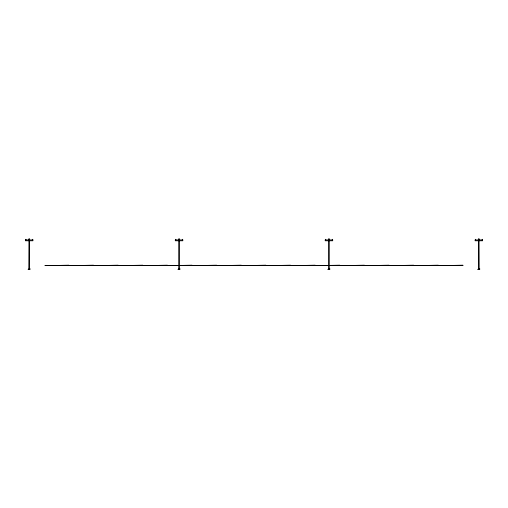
<?xml version="1.0" encoding="UTF-8"?>
<svg xmlns="http://www.w3.org/2000/svg" width="508" height="508" viewBox="0 0 508 508"><rect width="100%" height="100%" fill="white"/><g stroke="black" fill="none" stroke-linecap="round" stroke-linejoin="round"><path stroke-width="0.76" d="M28.81 269.03L28.962 238.69L29.356 238.69L29.508 269.03M178.702 269.03L178.86 238.69L179.248 238.69L179.4 269.03M328.6 269.03L328.752 238.69L329.14 238.69L329.298 269.03M478.492 269.03L478.644 238.69L479.038 238.69L479.19 269.03M482.365 239.941L482.365 239.243L482.086 239.941M478.98 239.941L478.98 239.243L478.701 239.941M475.596 239.941L475.596 239.243L475.323 239.941M332.467 239.941L332.467 239.243L332.188 239.941M329.089 239.941L329.089 239.243L328.809 239.941M325.704 239.941L325.704 239.243L325.425 239.941M182.575 239.941L182.575 239.243L182.296 239.941M179.191 239.941L179.191 239.243L178.911 239.941M175.812 239.941L175.812 239.243L175.533 239.941M32.677 239.941L32.677 239.243L32.404 239.941M29.299 239.941L29.299 239.243L29.02 239.941M25.914 239.941L25.914 239.243L25.635 239.941M32.918 239.941L25.4 239.941L25.4 240.779L32.918 240.779L32.918 239.941M182.81 239.941L175.292 239.941L175.292 240.779L182.81 240.779L182.81 239.941M332.708 239.941L325.19 239.941L325.19 240.779L332.708 240.779L332.708 239.941M482.6 239.941L475.082 239.941L475.082 240.779L482.6 240.779L482.6 239.941M68.967 265.278L45.028 265.551L68.967 265.278M93.593 265.278L69.653 265.551L93.593 265.278M118.218 265.278L94.278 265.551L118.218 265.278M142.843 265.278L118.904 265.551L142.843 265.278M167.469 265.278L143.529 265.551L167.469 265.278M192.094 265.278L168.154 265.551L192.094 265.278M216.719 265.278L192.78 265.551L216.719 265.278M241.344 265.278L217.405 265.551L241.344 265.278M265.97 265.278L242.03 265.551L265.97 265.278M290.595 265.278L266.656 265.551L290.595 265.278M315.22 265.278L291.281 265.551L315.22 265.278M339.846 265.278L315.906 265.551L339.846 265.278M364.471 265.278L340.531 265.551L364.471 265.278M389.096 265.278L365.157 265.551L389.096 265.278M413.722 265.278L389.782 265.551L413.722 265.278M438.347 265.278L414.407 265.551L438.347 265.278M462.972 265.278L439.033 265.551L462.972 265.278M30.131 269.03L28.181 269.31L30.131 269.03M180.029 269.03L178.079 269.31L180.029 269.03M329.921 269.03L327.971 269.31L329.921 269.03M479.819 269.03L477.869 269.31L479.819 269.03"/></g></svg>
